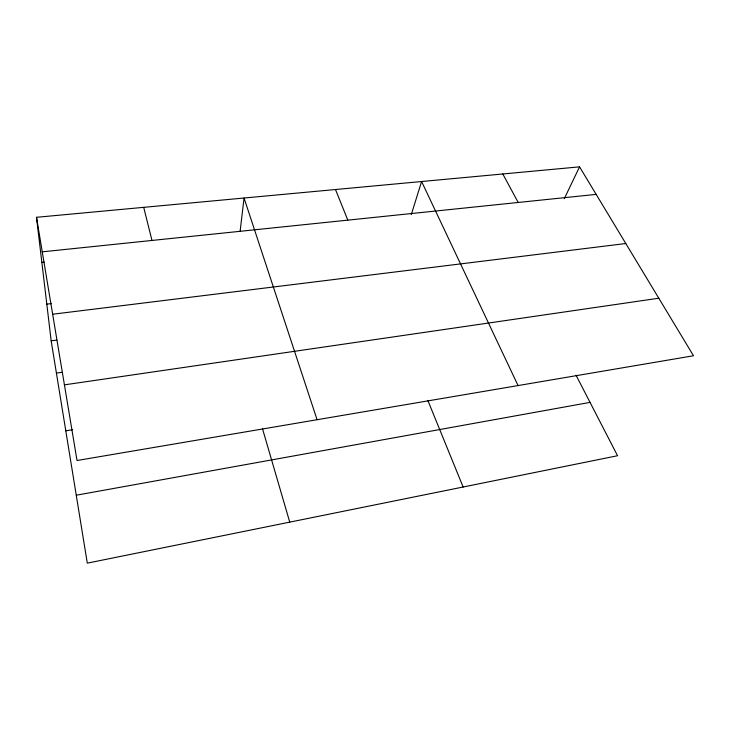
<?xml version="1.0" encoding="UTF-8"?>
<svg xmlns="http://www.w3.org/2000/svg" width="730" height="730" viewBox="0 0 730 730"><rect width="100%" height="100%" fill="white"/><g stroke="black" fill="none" stroke-linecap="round" stroke-linejoin="round"><path stroke-width="1.09" d="M240.124 231.291L244.048 198.022L317.085 419.723M411.273 214.593L421.602 181.524L518.044 385.568M564.299 198.688L579.556 166.851L36.5 217.303L51.164 340.819L87.299 563.149L617.543 455.73L576.052 375.229M76.258 495.223L590.041 402.376M65.791 430.81L72.48 429.733M64.422 384.856L658.798 298.214M56.411 373.094L61.986 372.3M51.164 340.819L56.767 340.08M52.651 314.228L625.802 243.519M46.802 304.136L51.292 303.598M41.847 262.362L44.11 262.116M42.258 251.832L596.164 194.381M579.556 166.851L693.5 355.756L77.033 460.511L36.5 217.303M502.815 173.977L518.181 202.465M427.853 400.478L463.139 487.01M335.49 189.526L347.818 220.141M262.471 428.656L289.746 522.142M143.7 207.347L151.977 240.453"/></g></svg>
